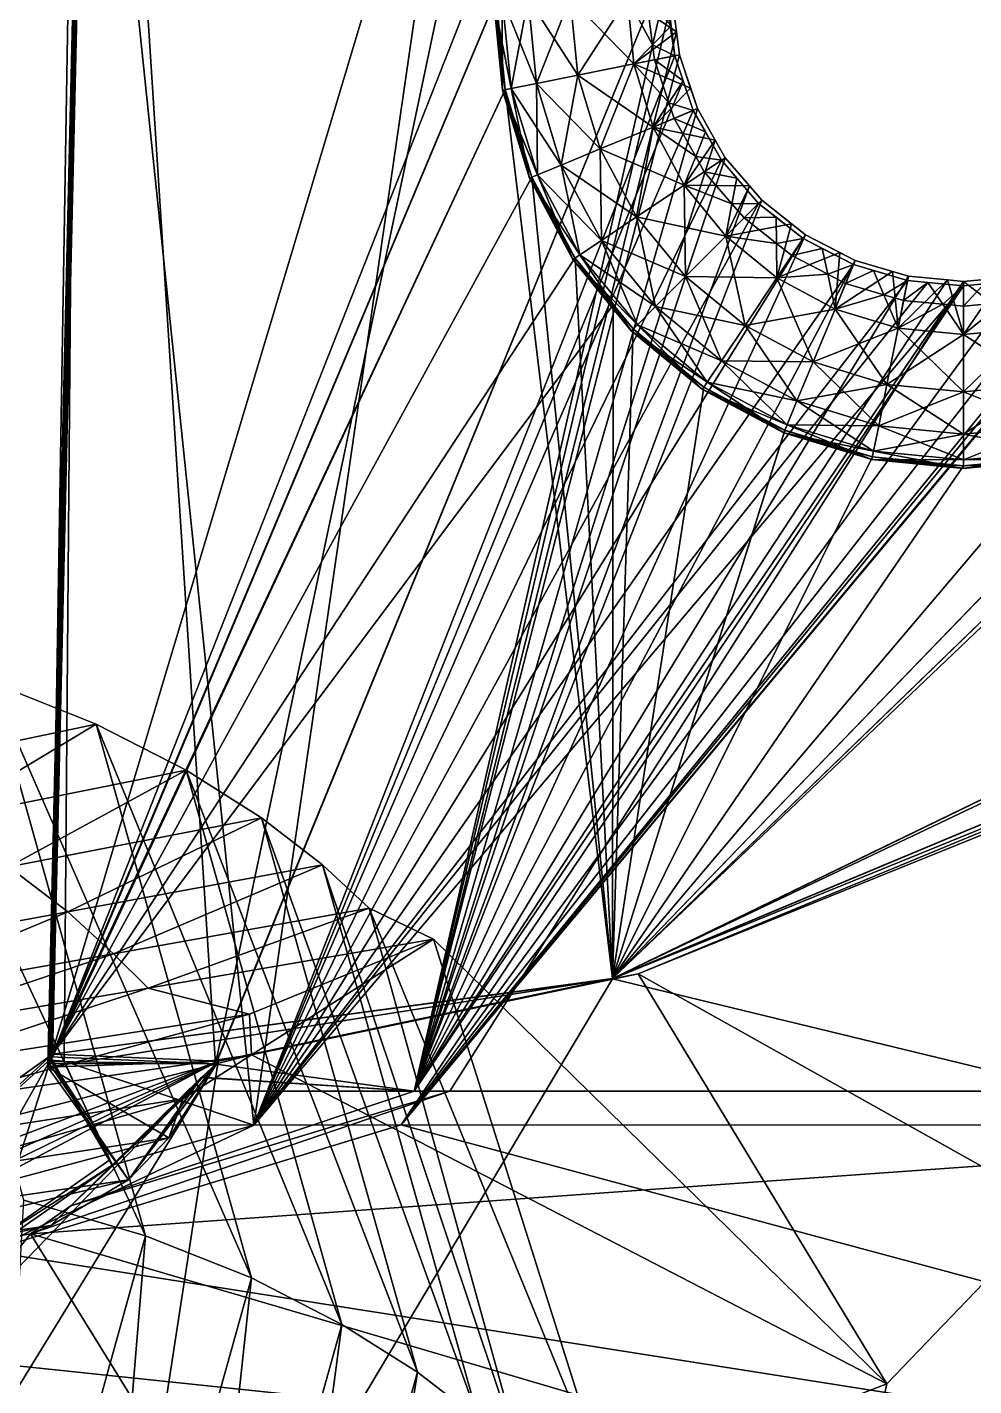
# Model space of a CAD drawing. Extents: x -4 to 137, y -13 to 10.
# Drawn here: x 128.97 to 132.091, y -3.524 to 0.952 of the extents above; entities that cross this region are included whole.
import ezdxf

# ---------------------------------------------------------------- set-up
doc = ezdxf.new("R2010")
doc.units = 0
doc.header["$MEASUREMENT"] = 0

msp = doc.modelspace()

# ---------------------------------------------------------------- linework, layer by layer
for points in [[(129.049133, -2.445647, -16.908186), (129.05394, -2.432048, -15.290351), (129.194885, 3.761699, -16.906315)], [(129.194885, 3.761699, -16.906315), (129.193054, 3.756686, -17.527205), (129.049133, -2.445647, -16.908186)], [(129.199203, 3.773057, -15.449228), (129.194885, 3.761699, -16.906315), (129.05394, -2.432048, -15.290351)], [(129.199203, 3.773057, -15.449228), (129.05394, -2.432048, -15.290351), (130.516266, 1.04693, -15.375971)], [(130.546127, 1.347416, -20.458923), (129.038467, -2.474059, -20.508068), (130.90448, 3.753922, -20.424419)], [(130.90448, 3.753922, -20.424419), (129.038467, -2.474059, -20.508068), (129.184372, 3.732794, -20.450243)], [(129.038467, -2.474059, -20.508068), (129.042877, -2.462694, -19.020126), (129.184372, 3.732794, -20.450243)], [(129.188675, 3.744788, -19.001154), (129.184372, 3.732794, -20.450243), (129.042877, -2.462694, -19.020126)], [(129.188675, 3.744788, -19.001154), (129.042877, -2.462694, -19.020126), (129.045807, -2.440143, -18.155001)], [(129.188675, 3.744788, -19.001154), (129.045807, -2.440143, -18.155001), (129.19072, 3.750339, -18.313505)], [(129.045807, -2.440143, -18.155001), (129.591476, -2.463961, -18.17906), (129.19072, 3.750339, -18.313505)], [(129.16629, 2.617997, -17.537811), (129.049133, -2.445647, -16.908186), (129.193054, 3.756686, -17.527205)], [(129.136551, 2.914978, -17.555918), (130.6492, 3.754221, -17.541269), (129.717072, -2.665063, -17.653318)], [(129.19072, 3.750339, -18.313505), (129.591476, -2.463961, -18.17906), (130.90448, 3.754221, -18.2876)], [(130.90448, 3.754221, -18.2876), (129.591476, -2.463961, -18.17906), (131.109146, 1.235486, -18.243633)], [(130.6492, 3.754221, -17.541269), (131.10553, 0.857637, -17.591829), (129.717072, -2.665063, -17.653318)], [(131.081161, 1.046922, -17.588524), (131.10553, 0.857637, -17.591829), (130.6492, 3.754221, -17.541269)], [(129.16629, 2.617997, -17.537811), (129.136551, 2.914978, -17.555918), (129.047119, -2.451111, -17.585037)], [(129.092102, -2.454402, -17.649641), (129.047119, -2.451111, -17.585037), (129.136551, 2.914978, -17.555918)], [(129.092102, -2.454402, -17.649641), (129.136551, 2.914978, -17.555918), (129.717072, -2.665063, -17.653318)], [(129.049133, -2.445647, -16.908186), (129.16629, 2.617997, -17.537811), (129.047119, -2.451111, -17.585037)], [(130.516525, 1.046906, -20.464169), (129.038467, -2.474059, -20.508068), (130.546127, 1.347416, -20.458923)], [(129.591476, -2.463961, -18.17906), (129.591995, -2.46449, -18.17905), (131.109146, 1.235486, -18.243633)], [(129.591995, -2.46449, -18.17905), (130.24646, -2.553458, -18.177498), (131.109146, 1.235486, -18.243633)], [(131.109146, 1.235486, -18.243633), (130.24646, -2.553458, -18.177498), (131.096283, 1.046922, -18.240343)], [(130.546127, 0.746396, -20.469414), (129.038467, -2.474059, -20.508068), (130.516525, 1.046906, -20.464169)], [(130.516266, 1.04693, -15.375971), (129.05394, -2.432048, -15.290351), (130.545868, 0.746367, -15.370725)], [(131.096283, 1.046922, -18.240343), (130.24646, -2.553458, -18.177498), (131.110489, 0.936551, -18.238417)], [(130.516266, 1.04693, -15.375971), (130.545868, 0.746367, -15.370725), (130.507767, 1.046922, -16.208389)], [(130.507767, 1.046923, -19.629213), (130.537537, 0.744659, -19.629213), (130.516525, 1.046906, -20.464169)], [(130.537537, 0.744659, -19.629213), (130.507767, 1.046923, -19.629213), (130.565506, 0.750221, -19.276932)], [(130.536285, 1.046923, -19.276932), (130.565506, 0.750221, -19.276932), (130.507767, 1.046923, -19.629213)], [(130.537537, 0.744658, -16.208389), (130.507767, 1.046922, -16.208389), (130.545868, 0.746367, -15.370725)], [(130.507767, 1.046922, -16.208389), (130.537537, 0.744658, -16.208389), (130.536285, 1.046922, -16.560669)], [(130.546127, 0.746396, -20.469414), (130.516525, 1.046906, -20.464169), (130.537537, 0.744659, -19.629213)], [(130.565506, 0.750221, -19.276932), (130.536285, 1.046923, -19.276932), (130.648956, 0.766821, -18.930557)], [(130.621368, 1.046923, -18.930555), (130.648956, 0.766821, -18.930557), (130.536285, 1.046923, -19.276932)], [(130.536285, 1.046922, -16.560669), (130.565506, 0.75022, -16.560669), (130.621368, 1.046923, -16.907042)], [(130.565506, 0.75022, -16.560669), (130.536285, 1.046922, -16.560669), (130.537537, 0.744658, -16.208389)], [(130.648956, 0.76682, -16.907042), (130.621368, 1.046923, -16.907042), (130.565506, 0.75022, -16.560669)], [(130.648956, 0.766821, -18.930557), (130.621368, 1.046923, -18.930555), (130.785294, 0.79394, -18.609388)], [(130.760376, 1.046923, -18.609388), (130.785294, 0.79394, -18.609388), (130.621368, 1.046923, -18.930555)], [(130.621368, 1.046923, -16.907042), (130.648956, 0.76682, -16.907042), (130.760376, 1.046922, -17.22821)], [(130.785294, 0.79394, -17.22821), (130.760376, 1.046922, -17.22821), (130.648956, 0.76682, -16.907042)], [(130.785294, 0.79394, -18.609388), (130.760376, 1.046923, -18.609388), (130.970459, 0.830772, -18.3253)], [(130.949173, 1.046923, -18.325302), (130.970459, 0.830772, -18.3253), (130.760376, 1.046923, -18.609388)], [(130.760376, 1.046922, -17.22821), (130.785294, 0.79394, -17.22821), (130.949173, 1.046922, -17.512299)], [(130.970459, 0.830771, -17.512297), (130.949173, 1.046922, -17.512299), (130.785294, 0.79394, -17.22821)], [(130.949173, 1.046923, -18.325302), (131.096283, 1.046922, -18.240343), (131.110489, 0.936551, -18.238417)], [(130.949173, 1.046923, -18.325302), (131.110489, 0.936551, -18.238417), (130.970459, 0.830772, -18.3253)], [(130.970459, 0.830771, -17.512297), (131.031662, 0.89334, -17.551205), (130.949173, 1.046922, -17.512299)], [(131.011902, 1.046922, -17.548525), (130.949173, 1.046922, -17.512299), (131.031662, 0.89334, -17.551205)], [(131.031662, 0.89334, -17.551205), (131.09288, 0.955906, -17.590113), (131.011902, 1.046922, -17.548525)], [(131.09288, 0.955906, -17.590113), (131.10553, 0.857637, -17.591829), (131.081161, 1.046922, -17.588524)], [(131.09288, 0.955906, -17.590113), (131.031662, 0.89334, -17.551205), (131.10553, 0.857637, -17.591829)], [(131.110489, 0.936551, -18.238417), (130.24646, -2.553458, -18.177498), (131.12027, 0.86057, -18.237089)], [(131.12027, 0.86057, -18.237089), (130.970459, 0.830772, -18.3253), (131.110489, 0.936551, -18.238417)], [(131.10553, 0.857637, -17.591829), (131.133026, 0.775472, -17.593264), (129.717072, -2.665063, -17.653318)], [(131.12027, 0.86057, -18.237089), (130.24646, -2.553458, -18.177498), (131.179565, 0.683428, -18.233997)], [(130.970459, 0.830771, -17.512297), (131.037994, 0.844204, -17.552063), (131.031662, 0.89334, -17.551205)], [(130.970459, 0.830772, -18.3253), (131.12027, 0.86057, -18.237089), (131.156906, 0.751134, -18.23518)], [(131.037994, 0.844204, -17.552063), (131.10553, 0.857637, -17.591829), (131.031662, 0.89334, -17.551205)], [(131.10553, 0.857637, -17.591829), (131.037994, 0.844204, -17.552063), (131.133026, 0.775472, -17.593264)], [(131.156906, 0.751134, -18.23518), (131.12027, 0.86057, -18.237089), (131.179565, 0.683428, -18.233997)], [(130.970459, 0.830772, -18.3253), (131.033508, 0.622927, -18.325302), (130.785294, 0.79394, -18.609388)], [(130.785294, 0.79394, -17.22821), (130.859085, 0.55068, -17.22821), (130.970459, 0.830771, -17.512297)], [(131.033508, 0.622926, -17.512299), (130.970459, 0.830771, -17.512297), (130.859085, 0.55068, -17.22821)], [(131.037994, 0.844204, -17.552063), (130.970459, 0.830771, -17.512297), (131.085434, 0.702507, -17.554537)], [(130.970459, 0.830772, -18.3253), (131.156906, 0.751134, -18.23518), (131.033508, 0.622927, -18.325302)], [(131.033508, 0.622926, -17.512299), (131.085434, 0.702507, -17.554537), (130.970459, 0.830771, -17.512297)], [(131.085434, 0.702507, -17.554537), (131.133026, 0.775472, -17.593264), (131.037994, 0.844204, -17.552063)], [(131.133026, 0.775472, -17.593264), (131.165756, 0.677707, -17.594969), (129.717072, -2.665063, -17.653318)], [(130.648956, 0.766821, -18.930557), (130.730667, 0.497482, -18.930557), (130.565506, 0.750221, -19.276932)], [(130.565506, 0.75022, -16.560669), (130.652054, 0.464921, -16.560669), (130.648956, 0.76682, -16.907042)], [(130.785294, 0.79394, -18.609388), (130.859085, 0.550681, -18.609388), (130.648956, 0.766821, -18.930557)], [(130.648956, 0.76682, -16.907042), (130.730667, 0.497481, -16.907042), (130.785294, 0.79394, -17.22821)], [(130.730667, 0.497482, -18.930557), (130.648956, 0.766821, -18.930557), (130.859085, 0.550681, -18.609388)], [(130.730667, 0.497481, -16.907042), (130.648956, 0.76682, -16.907042), (130.652054, 0.464921, -16.560669)], [(130.859085, 0.55068, -17.22821), (130.785294, 0.79394, -17.22821), (130.730667, 0.497481, -16.907042)], [(130.859085, 0.550681, -18.609388), (130.785294, 0.79394, -18.609388), (131.033508, 0.622927, -18.325302)], [(131.133026, 0.775472, -17.593264), (131.085434, 0.702507, -17.554537), (131.165756, 0.677707, -17.594969)], [(130.900253, -2.182572, -20.52804), (129.038467, -2.474059, -20.508068), (130.546127, 0.746396, -20.469414)], [(130.545868, 0.746367, -15.370725), (129.05394, -2.432048, -15.290351), (130.633545, 0.457357, -15.365681)], [(130.565506, 0.750221, -19.276932), (130.652054, 0.464922, -19.276932), (130.537537, 0.744659, -19.629213)], [(130.537537, 0.744658, -16.208389), (130.625702, 0.454012, -16.208389), (130.565506, 0.75022, -16.560669)], [(130.537537, 0.744659, -19.629213), (130.625702, 0.454013, -19.629213), (130.546127, 0.746396, -20.469414)], [(130.545868, 0.746367, -15.370725), (130.633545, 0.457357, -15.365681), (130.537537, 0.744658, -16.208389)], [(130.625702, 0.454013, -19.629213), (130.537537, 0.744659, -19.629213), (130.652054, 0.464922, -19.276932)], [(130.625702, 0.454012, -16.208389), (130.537537, 0.744658, -16.208389), (130.633545, 0.457357, -15.365681)], [(130.633789, 0.457432, -20.474457), (130.900253, -2.182572, -20.52804), (130.546127, 0.746396, -20.469414)], [(130.633789, 0.457432, -20.474457), (130.546127, 0.746396, -20.469414), (130.625702, 0.454013, -19.629213)], [(130.652054, 0.464922, -19.276932), (130.565506, 0.750221, -19.276932), (130.730667, 0.497482, -18.930557)], [(130.652054, 0.464921, -16.560669), (130.565506, 0.75022, -16.560669), (130.625702, 0.454012, -16.208389)], [(131.179565, 0.683428, -18.233997), (131.033508, 0.622927, -18.325302), (131.156906, 0.751134, -18.23518)], [(131.165756, 0.677707, -17.594969), (131.259033, 0.51366, -17.597834), (129.717072, -2.665063, -17.653318)], [(131.179565, 0.683428, -18.233997), (130.24646, -2.553458, -18.177498), (131.238495, 0.579807, -18.232189)], [(131.033508, 0.622926, -17.512299), (131.102509, 0.651505, -17.555428), (131.085434, 0.702507, -17.554537)], [(131.033508, 0.622927, -18.325302), (131.179565, 0.683428, -18.233997), (131.238495, 0.579807, -18.232189)], [(131.102509, 0.651505, -17.555428), (131.165756, 0.677707, -17.594969), (131.085434, 0.702507, -17.554537)], [(131.165756, 0.677707, -17.594969), (131.102509, 0.651505, -17.555428), (131.206223, 0.606563, -17.59621)], [(131.206223, 0.606563, -17.59621), (131.259033, 0.51366, -17.597834), (131.165756, 0.677707, -17.594969)], [(131.102509, 0.651505, -17.555428), (131.033508, 0.622926, -17.512299), (131.173874, 0.525992, -17.557617)], [(131.173874, 0.525992, -17.557617), (131.206223, 0.606563, -17.59621), (131.102509, 0.651505, -17.555428)], [(131.033508, 0.622927, -18.325302), (131.135895, 0.431376, -18.325302), (130.859085, 0.550681, -18.609388)], [(130.859085, 0.55068, -17.22821), (130.978912, 0.32649, -17.228212), (131.033508, 0.622926, -17.512299)], [(131.135895, 0.431375, -17.512297), (131.033508, 0.622926, -17.512299), (130.978912, 0.32649, -17.228212)], [(131.033508, 0.622927, -18.325302), (131.238495, 0.579807, -18.232189), (131.135895, 0.431376, -18.325302)], [(131.135895, 0.431375, -17.512297), (131.173874, 0.525992, -17.557617), (131.033508, 0.622926, -17.512299)], [(131.206223, 0.606563, -17.59621), (131.173874, 0.525992, -17.557617), (131.259033, 0.51366, -17.597834)], [(131.238495, 0.579807, -18.232189), (130.24646, -2.553458, -18.177498), (131.271408, 0.521922, -18.231178)], [(130.859085, 0.550681, -18.609388), (130.978912, 0.32649, -18.609388), (130.730667, 0.497482, -18.930557)], [(130.730667, 0.497481, -16.907042), (130.863342, 0.249258, -16.907042), (130.859085, 0.55068, -17.22821)], [(130.978912, 0.32649, -18.609388), (130.859085, 0.550681, -18.609388), (131.135895, 0.431376, -18.325302)], [(130.978912, 0.32649, -17.228212), (130.859085, 0.55068, -17.22821), (130.863342, 0.249258, -16.907042)], [(131.271408, 0.521922, -18.231178), (131.135895, 0.431376, -18.325302), (131.238495, 0.579807, -18.232189)], [(131.259033, 0.51366, -17.597834), (131.381439, 0.37125, -17.600319), (129.717072, -2.665063, -17.653318)], [(136.188614, -2.665063, -17.653318), (130.202881, -2.664972, -17.653316), (132.855209, 0.513659, -17.597834)], [(132.855209, 0.513659, -17.597834), (130.202881, -2.664972, -17.653316), (132.732803, 0.37125, -17.600319)], [(131.271408, 0.521922, -18.231178), (130.24646, -2.553458, -18.177498), (131.351273, 0.429009, -18.229557)], [(130.730667, 0.497482, -18.930557), (130.863342, 0.249258, -18.930557), (130.652054, 0.464922, -19.276932)], [(130.652054, 0.464921, -16.560669), (130.792587, 0.201987, -16.560669), (130.730667, 0.497481, -16.907042)], [(130.863342, 0.249258, -18.930557), (130.730667, 0.497482, -18.930557), (130.978912, 0.32649, -18.609388)], [(130.863342, 0.249258, -16.907042), (130.730667, 0.497481, -16.907042), (130.792587, 0.201987, -16.560669)], [(131.135895, 0.431375, -17.512297), (131.202408, 0.475816, -17.558493), (131.173874, 0.525992, -17.557617)], [(131.135895, 0.431376, -18.325302), (131.271408, 0.521922, -18.231178), (131.351273, 0.429009, -18.229557)], [(131.202408, 0.475816, -17.558493), (131.259033, 0.51366, -17.597834), (131.173874, 0.525992, -17.557617)], [(131.259033, 0.51366, -17.597834), (131.202408, 0.475816, -17.558493), (131.30957, 0.454873, -17.59886)], [(131.30957, 0.454873, -17.59886), (131.381439, 0.37125, -17.600319), (131.259033, 0.51366, -17.597834)], [(130.633545, 0.457357, -15.365681), (129.05394, -2.432048, -15.290351), (130.77594, 0.191002, -15.361031)], [(130.652054, 0.464922, -19.276932), (130.792587, 0.201987, -19.276932), (130.625702, 0.454013, -19.629213)], [(130.625702, 0.454012, -16.208389), (130.76889, 0.186149, -16.208389), (130.652054, 0.464921, -16.560669)], [(130.625702, 0.454013, -19.629213), (130.76889, 0.186149, -19.629211), (130.633789, 0.457432, -20.474457)], [(130.633545, 0.457357, -15.365681), (130.77594, 0.191002, -15.361031), (130.625702, 0.454012, -16.208389)], [(130.76889, 0.186149, -19.629211), (130.625702, 0.454013, -19.629213), (130.792587, 0.201987, -19.276932)], [(130.76889, 0.186149, -16.208389), (130.625702, 0.454012, -16.208389), (130.77594, 0.191002, -15.361031)], [(130.776154, 0.191123, -20.479105), (130.900253, -2.182572, -20.52804), (130.633789, 0.457432, -20.474457)], [(130.776154, 0.191123, -20.479105), (130.633789, 0.457432, -20.474457), (130.76889, 0.186149, -19.629211)], [(130.792587, 0.201987, -19.276932), (130.652054, 0.464922, -19.276932), (130.863342, 0.249258, -18.930557)], [(130.792587, 0.201987, -16.560669), (130.652054, 0.464921, -16.560669), (130.76889, 0.186149, -16.208389)], [(131.202408, 0.475816, -17.558493), (131.135895, 0.431375, -17.512297), (131.293594, 0.369716, -17.560345)], [(131.293594, 0.369716, -17.560345), (131.30957, 0.454873, -17.59886), (131.202408, 0.475816, -17.558493)], [(131.30957, 0.454873, -17.59886), (131.293594, 0.369716, -17.560345), (131.381439, 0.37125, -17.600319)], [(131.351273, 0.429009, -18.229557), (130.24646, -2.553458, -18.177498), (131.391922, 0.381722, -18.228731)], [(131.135895, 0.431376, -18.325302), (131.273682, 0.263481, -18.325302), (130.978912, 0.32649, -18.609388)], [(130.978912, 0.32649, -17.228212), (131.140182, 0.129986, -17.22821), (131.135895, 0.431375, -17.512297)], [(131.135895, 0.431376, -18.325302), (131.351273, 0.429009, -18.229557), (131.273682, 0.263481, -18.325302)], [(131.273682, 0.263479, -17.512299), (131.135895, 0.431375, -17.512297), (131.140182, 0.129986, -17.22821)], [(131.273682, 0.263479, -17.512299), (131.293594, 0.369716, -17.560345), (131.135895, 0.431375, -17.512297)], [(131.391922, 0.381722, -18.228731), (131.273682, 0.263481, -18.325302), (131.351273, 0.429009, -18.229557)], [(131.381439, 0.37125, -17.600319), (131.528198, 0.255329, -17.602343), (129.717072, -2.665063, -17.653318)], [(132.732803, 0.37125, -17.600319), (130.202881, -2.664972, -17.653316), (132.643219, 0.300487, -17.601553)], [(131.391922, 0.381722, -18.228731), (130.24646, -2.553458, -18.177498), (131.536392, 0.267595, -18.22674)], [(131.273682, 0.263481, -18.325302), (131.391922, 0.381722, -18.228731), (131.490204, 0.304082, -18.227377)], [(131.273682, 0.263479, -17.512299), (131.333496, 0.323299, -17.561155), (131.293594, 0.369716, -17.560345)], [(131.333496, 0.323299, -17.561155), (131.381439, 0.37125, -17.600319), (131.293594, 0.369716, -17.560345)], [(131.381439, 0.37125, -17.600319), (131.333496, 0.323299, -17.561155), (131.439377, 0.325488, -17.601118)], [(131.439377, 0.325488, -17.601118), (131.528198, 0.255329, -17.602343), (131.381439, 0.37125, -17.600319)], [(131.490204, 0.304082, -18.227377), (131.391922, 0.381722, -18.228731), (131.536392, 0.267595, -18.22674)], [(130.978912, 0.32649, -18.609388), (131.140182, 0.129986, -18.609388), (130.863342, 0.249258, -18.930557)], [(130.863342, 0.249258, -16.907042), (131.041885, 0.031688, -16.907042), (130.978912, 0.32649, -17.228212)], [(131.140182, 0.129986, -18.609388), (130.978912, 0.32649, -18.609388), (131.273682, 0.263481, -18.325302)], [(131.140182, 0.129986, -17.22821), (130.978912, 0.32649, -17.228212), (131.041885, 0.031688, -16.907042)], [(131.333496, 0.323299, -17.561155), (131.273682, 0.263479, -17.512299), (131.440323, 0.238908, -17.562628)], [(131.440323, 0.238908, -17.562628), (131.439377, 0.325488, -17.601118), (131.333496, 0.323299, -17.561155)], [(131.439377, 0.325488, -17.601118), (131.440323, 0.238908, -17.562628), (131.528198, 0.255329, -17.602343)], [(132.643219, 0.300487, -17.601553), (130.202881, -2.664972, -17.653316), (132.586044, 0.255329, -17.602343)], [(131.273682, 0.263481, -18.325302), (131.490204, 0.304082, -18.227377), (131.441574, 0.125691, -18.325302)], [(131.536392, 0.267595, -18.22674), (131.441574, 0.125691, -18.325302), (131.490204, 0.304082, -18.227377)], [(131.528198, 0.255329, -17.602343), (131.693787, 0.169742, -17.603836), (129.717072, -2.665063, -17.653318)], [(132.586044, 0.255329, -17.602343), (130.202881, -2.664972, -17.653316), (132.420471, 0.169742, -17.603836)], [(131.536392, 0.267595, -18.22674), (130.24646, -2.553458, -18.177498), (131.699417, 0.183336, -18.225269)], [(130.863342, 0.249258, -18.930557), (131.041885, 0.031688, -18.930557), (130.792587, 0.201987, -19.276932)], [(130.792587, 0.201987, -16.560669), (130.98172, -0.028476, -16.560669), (130.863342, 0.249258, -16.907042)], [(131.041885, 0.031688, -18.930557), (130.863342, 0.249258, -18.930557), (131.140182, 0.129986, -18.609388)], [(131.041885, 0.031688, -16.907042), (130.863342, 0.249258, -16.907042), (130.98172, -0.028476, -16.560669)], [(131.273682, 0.263481, -18.325302), (131.441574, 0.125691, -18.325302), (131.140182, 0.129986, -18.609388)], [(131.140182, 0.129986, -17.22821), (131.336685, -0.03128, -17.22821), (131.273682, 0.263479, -17.512299)], [(131.441574, 0.125691, -17.512299), (131.273682, 0.263479, -17.512299), (131.336685, -0.03128, -17.22821)], [(131.441574, 0.125691, -17.512299), (131.440323, 0.238908, -17.562628), (131.273682, 0.263479, -17.512299)], [(131.490662, 0.199152, -17.563322), (131.528198, 0.255329, -17.602343), (131.440323, 0.238908, -17.562628)], [(131.441574, 0.125691, -17.512299), (131.490662, 0.199152, -17.563322), (131.440323, 0.238908, -17.562628)], [(131.441574, 0.125691, -18.325302), (131.536392, 0.267595, -18.22674), (131.64949, 0.209145, -18.225719)], [(131.528198, 0.255329, -17.602343), (131.490662, 0.199152, -17.563322), (131.591171, 0.222782, -17.602911)], [(131.591171, 0.222782, -17.602911), (131.693787, 0.169742, -17.603836), (131.528198, 0.255329, -17.602343)], [(131.64949, 0.209145, -18.225719), (131.536392, 0.267595, -18.22674), (131.699417, 0.183336, -18.225269)], [(130.77594, 0.191002, -15.361031), (129.05394, -2.432048, -15.290351), (130.901978, 0.037449, -15.358351)], [(131.699417, 0.183336, -18.225269), (130.24646, -2.553458, -18.177498), (131.875061, 0.131672, -18.224367)], [(130.792587, 0.201987, -19.276932), (130.98172, -0.028476, -19.276932), (130.76889, 0.186149, -19.629211)], [(130.76889, 0.186149, -16.208389), (130.961563, -0.048634, -16.208389), (130.792587, 0.201987, -16.560669)], [(130.961563, -0.048634, -19.629213), (130.776154, 0.191123, -20.479105), (130.76889, 0.186149, -19.629211)], [(130.76889, 0.186149, -16.208389), (130.77594, 0.191002, -15.361031), (130.96756, -0.042459, -15.356956)], [(130.961563, -0.048634, -19.629213), (130.76889, 0.186149, -19.629211), (130.98172, -0.028476, -19.276932)], [(130.961563, -0.048634, -16.208389), (130.76889, 0.186149, -16.208389), (130.96756, -0.042459, -15.356956)], [(130.96756, -0.042459, -15.356956), (130.77594, 0.191002, -15.361031), (130.901978, 0.037449, -15.358351)], [(130.901978, 0.037832, -20.481781), (130.900253, -2.182572, -20.52804), (130.776154, 0.191123, -20.479105)], [(130.901978, 0.037832, -20.481781), (130.776154, 0.191123, -20.479105), (130.961563, -0.048634, -19.629213)], [(130.98172, -0.028476, -19.276932), (130.792587, 0.201987, -19.276932), (131.041885, 0.031688, -18.930557)], [(130.98172, -0.028476, -16.560669), (130.792587, 0.201987, -16.560669), (130.961563, -0.048634, -16.208389)], [(131.441574, 0.125691, -18.325302), (131.64949, 0.209145, -18.225719), (131.633133, 0.023305, -18.325302)], [(131.490662, 0.199152, -17.563322), (131.441574, 0.125691, -17.512299), (131.609009, 0.137983, -17.56439)], [(131.609009, 0.137983, -17.56439), (131.591171, 0.222782, -17.602911), (131.490662, 0.199152, -17.563322)], [(131.591171, 0.222782, -17.602911), (131.609009, 0.137983, -17.56439), (131.693787, 0.169742, -17.603836)], [(131.699417, 0.183336, -18.225269), (131.633133, 0.023305, -18.325302), (131.64949, 0.209145, -18.225719)], [(131.633133, 0.023305, -18.325302), (131.699417, 0.183336, -18.225269), (131.822784, 0.147046, -18.224636)], [(131.822784, 0.147046, -18.224636), (131.699417, 0.183336, -18.225269), (131.875061, 0.131672, -18.224367)], [(131.693787, 0.169742, -17.603836), (131.872192, 0.117269, -17.604752), (129.717072, -2.665063, -17.653318)], [(132.420471, 0.169742, -17.603836), (130.202881, -2.664972, -17.653316), (132.24205, 0.117269, -17.604752)], [(131.633133, 0.023305, -17.512299), (131.609009, 0.137983, -17.56439), (131.441574, 0.125691, -17.512299)], [(131.667999, 0.10749, -17.564922), (131.693787, 0.169742, -17.603836), (131.609009, 0.137983, -17.56439)], [(131.633133, 0.023305, -17.512299), (131.667999, 0.10749, -17.564922), (131.609009, 0.137983, -17.56439)], [(131.633133, 0.023305, -18.325302), (131.822784, 0.147046, -18.224636), (131.840973, -0.039745, -18.325302)], [(131.693787, 0.169742, -17.603836), (131.667999, 0.10749, -17.564922), (131.759781, 0.150332, -17.604176)], [(131.7939, 0.070465, -17.565569), (131.759781, 0.150332, -17.604176), (131.667999, 0.10749, -17.564922)], [(131.759781, 0.150332, -17.604176), (131.872192, 0.117269, -17.604752), (131.693787, 0.169742, -17.603836)], [(131.759781, 0.150332, -17.604176), (131.7939, 0.070465, -17.565569), (131.872192, 0.117269, -17.604752)], [(131.875061, 0.131672, -18.224367), (131.840973, -0.039745, -18.325302), (131.822784, 0.147046, -18.224636)], [(131.872192, 0.117269, -17.604752), (131.939529, 0.11083, -17.604864), (129.717072, -2.665063, -17.653318)], [(131.939529, 0.11083, -17.604864), (132.057129, 0.099589, -17.605061), (129.717072, -2.665063, -17.653318)], [(129.717072, -2.665063, -17.653318), (132.057129, 0.099589, -17.605061), (130.202881, -2.664972, -17.653316)], [(130.202881, -2.664972, -17.653316), (132.057129, 0.099589, -17.605061), (132.24205, 0.117269, -17.604752)], [(131.875061, 0.131672, -18.224367), (130.24646, -2.553458, -18.177498), (132.003632, 0.119383, -18.224152)], [(132.003632, 0.119383, -18.224152), (130.24646, -2.553458, -18.177498), (132.057129, 0.11427, -18.224064)], [(132.057129, 0.11427, -18.224064), (130.24646, -2.553458, -18.177498), (130.363129, -2.553458, -18.177498)], [(130.363129, -2.553458, -18.177498), (135.559021, -2.553458, -18.177498), (132.057129, 0.11427, -18.224064)], [(131.140182, 0.129986, -18.609388), (131.336685, -0.031282, -18.609388), (131.041885, 0.031688, -18.930557)], [(131.041885, 0.031688, -16.907042), (131.25946, -0.146866, -16.907042), (131.140182, 0.129986, -17.22821)], [(131.336685, -0.031282, -18.609388), (131.140182, 0.129986, -18.609388), (131.441574, 0.125691, -18.325302)], [(131.336685, -0.03128, -17.22821), (131.140182, 0.129986, -17.22821), (131.25946, -0.146866, -16.907042)], [(131.441574, 0.125691, -18.325302), (131.633133, 0.023305, -18.325302), (131.336685, -0.031282, -18.609388)], [(131.336685, -0.03128, -17.22821), (131.560883, -0.151113, -17.22821), (131.441574, 0.125691, -17.512299)], [(131.633133, 0.023305, -17.512299), (131.441574, 0.125691, -17.512299), (131.560883, -0.151113, -17.22821)], [(131.667999, 0.10749, -17.564922), (131.633133, 0.023305, -17.512299), (131.7939, 0.070465, -17.565569)], [(131.85907, 0.051295, -17.565903), (131.872192, 0.117269, -17.604752), (131.7939, 0.070465, -17.565569)], [(131.840973, -0.039745, -18.325302), (131.875061, 0.131672, -18.224367), (132.003632, 0.119383, -18.224152)], [(131.840973, -0.039745, -18.325302), (132.003632, 0.119383, -18.224152), (132.057129, -0.061033, -18.325302)], [(131.872192, 0.117269, -17.604752), (131.85907, 0.051295, -17.565903), (131.939529, 0.11083, -17.604864)], [(131.988754, 0.038895, -17.56612), (131.939529, 0.11083, -17.604864), (131.85907, 0.051295, -17.565903)], [(131.939529, 0.11083, -17.604864), (131.988754, 0.038895, -17.56612), (132.057129, 0.099589, -17.605061)], [(132.057129, 0.032359, -17.566235), (132.057129, 0.099589, -17.605061), (131.988754, 0.038895, -17.56612)], [(132.057129, 0.11427, -18.224064), (132.057129, -0.061033, -18.325302), (132.003632, 0.119383, -18.224152)], [(132.057129, 0.11427, -18.224064), (135.559021, -2.553458, -18.177498), (132.239182, 0.131672, -18.224367)], [(132.185455, 0.126536, -18.224277), (132.057129, 0.11427, -18.224064), (132.239182, 0.131672, -18.224367)], [(132.057129, -0.061033, -18.325302), (132.057129, 0.11427, -18.224064), (132.185455, 0.126536, -18.224277)], [(132.057129, -0.061033, -18.325302), (132.185455, 0.126536, -18.224277), (132.27327, -0.039745, -18.325302)], [(132.24205, 0.117269, -17.604752), (132.057129, 0.099589, -17.605061), (132.124283, 0.106011, -17.604948)], [(132.057129, 0.099589, -17.605061), (132.057129, 0.032359, -17.566235), (132.124283, 0.106011, -17.604948)], [(132.18689, 0.044767, -17.566017), (132.124283, 0.106011, -17.604948), (132.057129, 0.032359, -17.566235)], [(131.840973, -0.039743, -17.512297), (131.7939, 0.070465, -17.565569), (131.633133, 0.023305, -17.512299)], [(131.840973, -0.039743, -17.512297), (131.85907, 0.051295, -17.565903), (131.7939, 0.070465, -17.565569)], [(131.85907, 0.051295, -17.565903), (131.840973, -0.039743, -17.512297), (131.988754, 0.038895, -17.56612)], [(132.057129, 0.032359, -17.566235), (132.057129, -0.061033, -17.512299), (132.18689, 0.044767, -17.566017)], [(132.27327, -0.039743, -17.512297), (132.18689, 0.044767, -17.566017), (132.057129, -0.061033, -17.512299)], [(130.901978, 0.037449, -15.358351), (129.05394, -2.432048, -15.290351), (130.900253, -2.18268, -15.319598)], [(130.967743, -0.042299, -20.483181), (130.900253, -2.182572, -20.52804), (130.901978, 0.037832, -20.481781)], [(130.901978, 0.037449, -15.358351), (130.900253, -2.18268, -15.319598), (130.96756, -0.042459, -15.356956)], [(130.967743, -0.042299, -20.483181), (130.901978, 0.037832, -20.481781), (130.961563, -0.048634, -19.629213)], [(131.041885, 0.031688, -18.930557), (131.25946, -0.146866, -18.930557), (130.98172, -0.028476, -19.276932)], [(130.98172, -0.028476, -16.560669), (131.212189, -0.217612, -16.560669), (131.041885, 0.031688, -16.907042)], [(131.25946, -0.146866, -18.930557), (131.041885, 0.031688, -18.930557), (131.336685, -0.031282, -18.609388)], [(131.25946, -0.146866, -16.907042), (131.041885, 0.031688, -16.907042), (131.212189, -0.217612, -16.560669)], [(131.560883, -0.151114, -18.609388), (131.336685, -0.031282, -18.609388), (131.633133, 0.023305, -18.325302)], [(131.633133, 0.023305, -18.325302), (131.840973, -0.039745, -18.325302), (131.560883, -0.151114, -18.609388)], [(131.560883, -0.151113, -17.22821), (131.804138, -0.224904, -17.22821), (131.633133, 0.023305, -17.512299)], [(131.840973, -0.039743, -17.512297), (131.633133, 0.023305, -17.512299), (131.804138, -0.224904, -17.22821)], [(132.057129, -0.061033, -17.512299), (131.988754, 0.038895, -17.56612), (131.840973, -0.039743, -17.512297)], [(132.057129, -0.061033, -17.512299), (132.057129, 0.032359, -17.566235), (131.988754, 0.038895, -17.56612)], [(131.201202, -0.233864, -20.486525), (130.900253, -2.182572, -20.52804), (130.967743, -0.042299, -20.483181)], [(133.644272, -0.850899, -20.504795), (130.900253, -2.182572, -20.52804), (133.1465, -0.0423, -20.483181)], [(133.1465, -0.0423, -20.483181), (130.900253, -2.182572, -20.52804), (132.91304, -0.233864, -20.486525)], [(133.338196, -1.02499, -15.339806), (133.146667, -0.042457, -15.356956), (130.900253, -2.18268, -15.319598)], [(133.146667, -0.042457, -15.356956), (132.913177, -0.234056, -15.353611), (130.900253, -2.18268, -15.319598)], [(130.96756, -0.042459, -15.356956), (130.900253, -2.18268, -15.319598), (131.201065, -0.234056, -15.353611)], [(130.98172, -0.028476, -19.276932), (131.212189, -0.217613, -19.276932), (130.961563, -0.048634, -19.629213)], [(130.961563, -0.048634, -16.208389), (131.19635, -0.241316, -16.208389), (130.98172, -0.028476, -16.560669)], [(130.961563, -0.048634, -19.629213), (131.19635, -0.241317, -19.629213), (130.967743, -0.042299, -20.483181)], [(130.96756, -0.042459, -15.356956), (131.201065, -0.234056, -15.353611), (130.961563, -0.048634, -16.208389)], [(131.201202, -0.233864, -20.486525), (130.967743, -0.042299, -20.483181), (131.19635, -0.241317, -19.629213)], [(131.212189, -0.217613, -19.276932), (130.98172, -0.028476, -19.276932), (131.25946, -0.146866, -18.930557)], [(131.212189, -0.217612, -16.560669), (130.98172, -0.028476, -16.560669), (131.19635, -0.241316, -16.208389)], [(131.25946, -0.146866, -16.907042), (131.50769, -0.279545, -16.907042), (131.336685, -0.03128, -17.22821)], [(131.336685, -0.031282, -18.609388), (131.560883, -0.151114, -18.609388), (131.25946, -0.146866, -18.930557)], [(131.560883, -0.151113, -17.22821), (131.336685, -0.03128, -17.22821), (131.50769, -0.279545, -16.907042)], [(131.804138, -0.224905, -18.609388), (131.560883, -0.151114, -18.609388), (131.840973, -0.039745, -18.325302)], [(131.804138, -0.224904, -17.22821), (132.057129, -0.249821, -17.22821), (131.840973, -0.039743, -17.512297)], [(131.840973, -0.039745, -18.325302), (132.057129, -0.061033, -18.325302), (131.804138, -0.224905, -18.609388)], [(132.057129, -0.061033, -17.512299), (131.840973, -0.039743, -17.512297), (132.057129, -0.249821, -17.22821)], [(132.27327, -0.039743, -17.512297), (132.057129, -0.061033, -17.512299), (132.310104, -0.224904, -17.22821)], [(132.310104, -0.224905, -18.609388), (132.057129, -0.249822, -18.609388), (132.27327, -0.039745, -18.325302)], [(132.057129, -0.061033, -18.325302), (132.27327, -0.039745, -18.325302), (132.057129, -0.249822, -18.609388)], [(131.19635, -0.241317, -19.629213), (130.961563, -0.048634, -19.629213), (131.212189, -0.217613, -19.276932)], [(131.19635, -0.241316, -16.208389), (130.961563, -0.048634, -16.208389), (131.201065, -0.234056, -15.353611)], [(132.057129, -0.249822, -18.609388), (131.804138, -0.224905, -18.609388), (132.057129, -0.061033, -18.325302)], [(132.057129, -0.249821, -17.22821), (132.310104, -0.224904, -17.22821), (132.057129, -0.061033, -17.512299)], [(131.25946, -0.146866, -18.930557), (131.50769, -0.279544, -18.930557), (131.212189, -0.217613, -19.276932)], [(131.212189, -0.217612, -16.560669), (131.475128, -0.358154, -16.560669), (131.25946, -0.146866, -16.907042)], [(131.50769, -0.279544, -18.930557), (131.25946, -0.146866, -18.930557), (131.560883, -0.151114, -18.609388)], [(131.50769, -0.279545, -16.907042), (131.25946, -0.146866, -16.907042), (131.475128, -0.358154, -16.560669)], [(131.50769, -0.279545, -16.907042), (131.777023, -0.361247, -16.907042), (131.560883, -0.151113, -17.22821)], [(131.560883, -0.151114, -18.609388), (131.804138, -0.224905, -18.609388), (131.50769, -0.279544, -18.930557)], [(131.804138, -0.224904, -17.22821), (131.560883, -0.151113, -17.22821), (131.777023, -0.361247, -16.907042)], [(131.19635, -0.241316, -16.208389), (131.464203, -0.384491, -16.208389), (131.212189, -0.217612, -16.560669)], [(131.212189, -0.217613, -19.276932), (131.475128, -0.358153, -19.276932), (131.19635, -0.241317, -19.629213)], [(131.475128, -0.358154, -16.560669), (131.212189, -0.217612, -16.560669), (131.464203, -0.384491, -16.208389)], [(131.475128, -0.358153, -19.276932), (131.212189, -0.217613, -19.276932), (131.50769, -0.279544, -18.930557)], [(132.91304, -0.233864, -20.486525), (130.900253, -2.182572, -20.52804), (132.646683, -0.37621, -20.489008)], [(131.46756, -0.376209, -20.489008), (130.900253, -2.182572, -20.52804), (131.201202, -0.233864, -20.486525)], [(131.201065, -0.234056, -15.353611), (130.900253, -2.18268, -15.319598), (131.467468, -0.376425, -15.351127)], [(132.913177, -0.234056, -15.353611), (132.64679, -0.376424, -15.351127), (130.900253, -2.18268, -15.319598)], [(131.19635, -0.241317, -19.629213), (131.464203, -0.384491, -19.629213), (131.201202, -0.233864, -20.486525)], [(131.201065, -0.234056, -15.353611), (131.467468, -0.376425, -15.351127), (131.19635, -0.241316, -16.208389)], [(131.464203, -0.384491, -16.208389), (131.19635, -0.241316, -16.208389), (131.467468, -0.376425, -15.351127)], [(131.464203, -0.384491, -19.629213), (131.19635, -0.241317, -19.629213), (131.475128, -0.358153, -19.276932)], [(131.46756, -0.376209, -20.489008), (131.201202, -0.233864, -20.486525), (131.464203, -0.384491, -19.629213)], [(131.777023, -0.361247, -18.930557), (131.50769, -0.279544, -18.930557), (131.804138, -0.224905, -18.609388)], [(131.777023, -0.361247, -16.907042), (132.057129, -0.388834, -16.907042), (131.804138, -0.224904, -17.22821)], [(131.804138, -0.224905, -18.609388), (132.057129, -0.249822, -18.609388), (131.777023, -0.361247, -18.930557)], [(132.057129, -0.388835, -18.930557), (131.777023, -0.361247, -18.930557), (132.057129, -0.249822, -18.609388)], [(132.057129, -0.249821, -17.22821), (131.804138, -0.224904, -17.22821), (132.057129, -0.388834, -16.907042)], [(132.310104, -0.224904, -17.22821), (132.057129, -0.249821, -17.22821), (132.337234, -0.361247, -16.907042)], [(132.337234, -0.361247, -18.930557), (132.057129, -0.388835, -18.930557), (132.310104, -0.224905, -18.609388)], [(132.057129, -0.249822, -18.609388), (132.310104, -0.224905, -18.609388), (132.057129, -0.388835, -18.930557)], [(132.057129, -0.388834, -16.907042), (132.337234, -0.361247, -16.907042), (132.057129, -0.249821, -17.22821)], [(131.50769, -0.279544, -18.930557), (131.777023, -0.361247, -18.930557), (131.475128, -0.358153, -19.276932)], [(131.475128, -0.358154, -16.560669), (131.760422, -0.444698, -16.560669), (131.50769, -0.279545, -16.907042)], [(131.777023, -0.361247, -16.907042), (131.50769, -0.279545, -16.907042), (131.760422, -0.444698, -16.560669)], [(131.756561, -0.463865, -20.49054), (130.900253, -2.182572, -20.52804), (131.46756, -0.376209, -20.489008)], [(132.646683, -0.37621, -20.489008), (130.900253, -2.182572, -20.52804), (132.357681, -0.463865, -20.49054)], [(130.900253, -2.18268, -15.319598), (132.64679, -0.376424, -15.351127), (132.357727, -0.464096, -15.349596)], [(131.467468, -0.376425, -15.351127), (130.900253, -2.18268, -15.319598), (131.756516, -0.464096, -15.349596)], [(131.475128, -0.358153, -19.276932), (131.760422, -0.444698, -19.276932), (131.464203, -0.384491, -19.629213)], [(131.464203, -0.384491, -16.208389), (131.754852, -0.472658, -16.208387), (131.475128, -0.358154, -16.560669)], [(131.464203, -0.384491, -19.629213), (131.754852, -0.472659, -19.629213), (131.46756, -0.376209, -20.489008)], [(131.467468, -0.376425, -15.351127), (131.756516, -0.464096, -15.349596), (131.464203, -0.384491, -16.208389)], [(131.754852, -0.472659, -19.629213), (131.464203, -0.384491, -19.629213), (131.760422, -0.444698, -19.276932)], [(131.754852, -0.472658, -16.208387), (131.464203, -0.384491, -16.208389), (131.756516, -0.464096, -15.349596)], [(131.756561, -0.463865, -20.49054), (131.46756, -0.376209, -20.489008), (131.754852, -0.472659, -19.629213)], [(131.760422, -0.444698, -19.276932), (131.475128, -0.358153, -19.276932), (131.777023, -0.361247, -18.930557)], [(131.760422, -0.444698, -16.560669), (131.475128, -0.358154, -16.560669), (131.754852, -0.472658, -16.208387)], [(131.777023, -0.361247, -18.930557), (132.057129, -0.388835, -18.930557), (131.760422, -0.444698, -19.276932)], [(131.760422, -0.444698, -16.560669), (132.057129, -0.473921, -16.560669), (131.777023, -0.361247, -16.907042)], [(132.057129, -0.47392, -19.276932), (131.760422, -0.444698, -19.276932), (132.057129, -0.388835, -18.930557)], [(132.057129, -0.388834, -16.907042), (131.777023, -0.361247, -16.907042), (132.057129, -0.473921, -16.560669)], [(132.353821, -0.444698, -19.276932), (132.057129, -0.47392, -19.276932), (132.337234, -0.361247, -18.930557)], [(132.057129, -0.388835, -18.930557), (132.337234, -0.361247, -18.930557), (132.057129, -0.47392, -19.276932)], [(132.337234, -0.361247, -16.907042), (132.057129, -0.388834, -16.907042), (132.353821, -0.444698, -16.560669)], [(132.057129, -0.473921, -16.560669), (132.353821, -0.444698, -16.560669), (132.057129, -0.388834, -16.907042)], [(131.760422, -0.444698, -19.276932), (132.057129, -0.47392, -19.276932), (131.754852, -0.472659, -19.629213)], [(131.754852, -0.472658, -16.208387), (132.057129, -0.502429, -16.208389), (131.760422, -0.444698, -16.560669)], [(132.057129, -0.473921, -16.560669), (131.760422, -0.444698, -16.560669), (132.057129, -0.502429, -16.208389)], [(132.359375, -0.472659, -19.629213), (132.057129, -0.502429, -19.629213), (132.353821, -0.444698, -19.276932)], [(132.057129, -0.47392, -19.276932), (132.353821, -0.444698, -19.276932), (132.057129, -0.502429, -19.629213)], [(132.353821, -0.444698, -16.560669), (132.057129, -0.473921, -16.560669), (132.359375, -0.472658, -16.208387)], [(132.357681, -0.463865, -20.49054), (130.900253, -2.182572, -20.52804), (132.057129, -0.493463, -20.491055)], [(132.057129, -0.493463, -20.491055), (130.900253, -2.182572, -20.52804), (131.756561, -0.463865, -20.49054)], [(131.756516, -0.464096, -15.349596), (130.900253, -2.18268, -15.319598), (132.057129, -0.493698, -15.349079)], [(132.057129, -0.493698, -15.349079), (130.900253, -2.18268, -15.319598), (132.357727, -0.464096, -15.349596)], [(131.754852, -0.472659, -19.629213), (132.057129, -0.502429, -19.629213), (131.756561, -0.463865, -20.49054)], [(131.756516, -0.464096, -15.349596), (132.057129, -0.493698, -15.349079), (131.754852, -0.472658, -16.208387)], [(132.057129, -0.502429, -16.208389), (131.754852, -0.472658, -16.208387), (132.057129, -0.493698, -15.349079)], [(132.057129, -0.502429, -19.629213), (131.754852, -0.472659, -19.629213), (132.057129, -0.47392, -19.276932)], [(132.057129, -0.493463, -20.491055), (131.756561, -0.463865, -20.49054), (132.057129, -0.502429, -19.629213)], [(132.357681, -0.463865, -20.49054), (132.057129, -0.493463, -20.491055), (132.359375, -0.472659, -19.629213)], [(132.057129, -0.493698, -15.349079), (132.357727, -0.464096, -15.349596), (132.057129, -0.502429, -16.208389)], [(132.359375, -0.472658, -16.208387), (132.057129, -0.502429, -16.208389), (132.357727, -0.464096, -15.349596)], [(132.057129, -0.502429, -16.208389), (132.359375, -0.472658, -16.208387), (132.057129, -0.473921, -16.560669)], [(132.057129, -0.502429, -19.629213), (132.359375, -0.472659, -19.629213), (132.057129, -0.493463, -20.491055)], [(133.715088, -1.038399, -21.124001), (130.900253, -2.183178, -21.281), (133.644272, -0.850899, -20.504795)], [(130.900253, -2.182572, -20.52804), (133.644272, -0.850899, -20.504795), (130.900253, -2.183178, -21.281)], [(133.338196, -1.02499, -15.339806), (130.900253, -2.18268, -15.319598), (133.440613, -1.12027, -14.42463)], [(130.983978, -2.167441, -23.113415), (133.867981, -1.001543, -22.32353), (132.36058, -2.938408, -23.971342)], [(133.867981, -1.001543, -22.32353), (130.983978, -2.167441, -23.113415), (133.715088, -1.038399, -21.124001)], [(130.900253, -2.183178, -21.281), (133.715088, -1.038399, -21.124001), (130.983978, -2.167441, -23.113415)], [(128.959381, -2.91217, -35.537468), (128.451752, -1.089188, -35.26844), (129.360565, -3.029743, -34.066475)], [(128.850388, -1.205681, -33.806675), (129.360565, -3.029743, -34.066475), (128.451752, -1.089188, -35.26844)], [(130.900253, -2.183178, -12.474834), (133.472672, -1.107639, -13.158751), (130.900253, -2.183178, -14.246832)], [(133.440613, -1.12027, -14.42463), (130.900253, -2.183178, -14.246832), (133.472672, -1.107639, -13.158751)], [(133.472672, -1.107639, -13.158751), (130.900253, -2.183178, -12.474834), (133.83287, -2.893765, -13.236425)], [(130.900253, -2.183178, -14.246832), (133.440613, -1.12027, -14.42463), (130.900253, -2.18268, -15.319598)], [(129.197662, -1.34413, -32.280605), (128.850388, -1.205681, -33.806675), (128.381226, -1.515645, -32.098167)], [(129.360565, -3.029743, -34.066475), (128.850388, -1.205681, -33.806675), (129.709549, -3.16905, -32.533081)], [(129.197662, -1.34413, -32.280605), (129.709549, -3.16905, -32.533081), (128.850388, -1.205681, -33.806675)], [(128.381226, -1.515645, -32.098167), (128.669464, -1.66233, -30.596708), (129.197662, -1.34413, -32.280605)], [(129.494843, -1.496181, -30.72562), (129.197662, -1.34413, -32.280605), (128.669464, -1.66233, -30.596708)], [(129.709549, -3.16905, -32.533081), (129.197662, -1.34413, -32.280605), (130.007889, -3.321812, -30.972034)], [(129.494843, -1.496181, -30.72562), (130.007889, -3.321812, -30.972034), (129.197662, -1.34413, -32.280605)], [(128.669464, -1.66233, -30.596708), (128.910309, -1.814106, -29.101503), (129.494843, -1.496181, -30.72562)], [(129.743179, -1.653477, -29.177111), (129.494843, -1.496181, -30.72562), (128.910309, -1.814106, -29.101503)], [(130.007889, -3.321812, -30.972034), (129.494843, -1.496181, -30.72562), (130.25705, -3.479722, -29.418282)], [(129.743179, -1.653477, -29.177111), (130.25705, -3.479722, -29.418282), (129.494843, -1.496181, -30.72562)], [(132.36058, -2.938408, -23.971342), (133.878311, -1.531659, -23.073238), (131.874298, -5.235873, -24.09549)], [(133.379959, -4.195571, -23.136383), (131.874298, -5.235873, -24.09549), (133.878311, -1.531659, -23.073238)], [(128.910309, -1.814106, -29.101503), (129.10498, -1.962887, -27.646717), (129.743179, -1.653477, -29.177111)], [(129.943893, -1.807664, -27.67046), (129.743179, -1.653477, -29.177111), (129.10498, -1.962887, -27.646717)], [(130.25705, -3.479722, -29.418282), (129.743179, -1.653477, -29.177111), (130.458405, -3.634465, -27.906874)], [(129.943893, -1.807664, -27.67046), (130.458405, -3.634465, -27.906874), (129.743179, -1.653477, -29.177111)], [(129.10498, -1.962887, -27.646717), (128.910309, -1.814106, -29.101503), (128.266083, -2.11811, -27.622978)], [(129.10498, -1.962887, -27.646717), (129.2547, -2.100587, -26.266525), (129.943893, -1.807664, -27.67046)], [(130.098145, -1.950389, -26.241022), (129.943893, -1.807664, -27.67046), (129.2547, -2.100587, -26.266525)], [(130.458405, -3.634465, -27.906874), (129.943893, -1.807664, -27.67046), (130.604492, -3.778687, -26.464661)], [(130.098145, -1.950389, -26.241022), (130.604492, -3.778687, -26.464661), (129.943893, -1.807664, -27.67046)], [(128.266083, -2.11811, -27.622978), (128.411148, -2.250789, -26.291988), (129.10498, -1.962887, -27.646717)], [(129.2547, -2.100587, -26.266525), (129.10498, -1.962887, -27.646717), (128.411148, -2.250789, -26.291988)], [(129.2547, -2.100587, -26.266525), (129.368896, -2.214385, -25.080736), (130.098145, -1.950389, -26.241022)], [(130.309906, -2.053176, -25.142544), (130.098145, -1.950389, -26.241022), (129.368896, -2.214385, -25.080736)], [(130.604492, -3.778687, -26.464661), (130.098145, -1.950389, -26.241022), (130.885132, -3.872692, -25.441143)], [(130.309906, -2.053176, -25.142544), (130.885132, -3.872692, -25.441143), (130.098145, -1.950389, -26.241022)], [(129.368896, -2.214385, -25.080736), (129.703659, -2.299766, -24.150038), (130.309906, -2.053176, -25.142544)], [(129.703659, -2.299766, -24.150038), (129.709335, -2.433776, -23.395975), (130.309906, -2.053176, -25.142544)], [(129.709335, -2.433776, -23.395975), (131.804184, -3.518324, -24.293819), (130.309906, -2.053176, -25.142544)], [(130.885132, -3.872692, -25.441143), (130.309906, -2.053176, -25.142544), (131.804184, -3.518324, -24.293819)], [(128.411148, -2.250789, -26.291988), (128.462463, -2.367704, -25.086254), (129.2547, -2.100587, -26.266525)], [(129.368896, -2.214385, -25.080736), (129.2547, -2.100587, -26.266525), (128.462463, -2.367704, -25.086254)], [(129.038467, -2.474059, -20.508068), (130.900253, -2.182572, -20.52804), (129.599609, -2.454401, -21.343306)], [(130.900253, -2.18268, -15.319598), (129.05394, -2.432048, -15.290351), (130.900253, -2.183178, -14.246832)], [(129.599609, -2.454401, -14.183396), (130.900253, -2.183178, -14.246832), (129.05394, -2.432048, -15.290351)], [(130.900253, -2.183178, -12.474834), (129.599609, -2.454401, -12.212553), (129.204559, -5.028249, -12.338095)], [(129.204559, -5.028249, -12.338095), (133.83287, -2.893765, -13.236425), (130.900253, -2.183178, -12.474834)], [(130.900253, -2.183178, -21.281), (129.599609, -2.454401, -21.343306), (130.900253, -2.182572, -20.52804)], [(129.599609, -2.454401, -21.343306), (130.900253, -2.183178, -21.281), (129.709335, -2.433776, -23.395975)], [(129.599609, -2.454401, -12.212553), (130.900253, -2.183178, -12.474834), (129.599609, -2.454401, -14.183396)], [(130.900253, -2.183178, -14.246832), (129.599609, -2.454401, -14.183396), (130.900253, -2.183178, -12.474834)], [(129.709335, -2.433776, -23.395975), (130.983978, -2.167441, -23.113415), (131.804184, -3.518324, -24.293819)], [(130.983978, -2.167441, -23.113415), (129.709335, -2.433776, -23.395975), (130.900253, -2.183178, -21.281)], [(132.36058, -2.938408, -23.971342), (131.804184, -3.518324, -24.293819), (130.983978, -2.167441, -23.113415)], [(128.462463, -2.367704, -25.086254), (128.576492, -2.476503, -23.961967), (129.368896, -2.214385, -25.080736)], [(129.703659, -2.299766, -24.150038), (129.368896, -2.214385, -25.080736), (128.576492, -2.476503, -23.961967)], [(128.576492, -2.476503, -23.961967), (128.652832, -2.588782, -22.845488), (129.703659, -2.299766, -24.150038)], [(129.709335, -2.433776, -23.395975), (129.703659, -2.299766, -24.150038), (128.652832, -2.588782, -22.845488)], [(125.8144, -4.122, -11.836518), (129.599609, -2.454401, -12.212553), (125.05809, -4.17187, -12.594121)], [(126.507881, -3.964232, -13.004992), (125.05809, -4.17187, -12.594121), (129.599609, -2.454401, -12.212553)], [(125.8144, -4.122, -11.836518), (126.177849, -5.987885, -11.739391), (129.599609, -2.454401, -12.212553)], [(127.552185, -5.790287, -12.01738), (129.599609, -2.454401, -12.212553), (126.177849, -5.987885, -11.739391)], [(129.599609, -2.454401, -12.212553), (129.599609, -2.454401, -14.183396), (126.507881, -3.964232, -13.004992)], [(127.377144, -3.63054, -14.765541), (126.507881, -3.964232, -13.004992), (129.599609, -2.454401, -14.183396)], [(129.599609, -2.454401, -14.183396), (129.05394, -2.432048, -15.290351), (127.377144, -3.63054, -14.765541)], [(128.051636, -3.35009, -16.319513), (127.377144, -3.63054, -14.765541), (129.05394, -2.432048, -15.290351)], [(127.552185, -5.790287, -12.01738), (129.204559, -5.028249, -12.338095), (129.599609, -2.454401, -12.212553)], [(129.05394, -2.432048, -15.290351), (129.049133, -2.445647, -16.908186), (128.051636, -3.35009, -16.319513)], [(128.6409, -3.163229, -17.296448), (128.051636, -3.35009, -16.319513), (129.049133, -2.445647, -16.908186)], [(128.652832, -2.588782, -22.845488), (128.624695, -2.712239, -21.696447), (129.709335, -2.433776, -23.395975)], [(129.483337, -2.578519, -21.509293), (129.709335, -2.433776, -23.395975), (128.624695, -2.712239, -21.696447)], [(129.049133, -2.445647, -16.908186), (128.852768, -3.052255, -17.620075), (128.6409, -3.163229, -17.296448)], [(129.049133, -2.445647, -16.908186), (129.242432, -2.779432, -17.615314), (128.852768, -3.052255, -17.620075)], [(129.038467, -2.474059, -20.508068), (129.599609, -2.454401, -21.343306), (129.437134, -2.707445, -20.401499)], [(129.045441, -2.455708, -18.154602), (129.045807, -2.440143, -18.155001), (129.042877, -2.462694, -19.020126)], [(129.042877, -2.462694, -19.020126), (129.591476, -2.463961, -18.17906), (129.045441, -2.455708, -18.154602)], [(129.045441, -2.455708, -18.154602), (129.591476, -2.463961, -18.17906), (129.045807, -2.440143, -18.155001)], [(129.049133, -2.445647, -16.908186), (129.047119, -2.451111, -17.585037), (129.242432, -2.779432, -17.615314)], [(129.047119, -2.451111, -17.585037), (129.250793, -2.79753, -17.653318), (129.242432, -2.779432, -17.615314)], [(129.189514, -2.66502, -17.653316), (129.250793, -2.79753, -17.653318), (129.047119, -2.451111, -17.585037)], [(129.092102, -2.454402, -17.649641), (129.189514, -2.66502, -17.653316), (129.047119, -2.451111, -17.585037)], [(129.189514, -2.66502, -17.653316), (129.092102, -2.454402, -17.649641), (129.717072, -2.665063, -17.653318)], [(129.483337, -2.578519, -21.509293), (129.437134, -2.707445, -20.401499), (129.599609, -2.454401, -21.343306)], [(129.709335, -2.433776, -23.395975), (129.483337, -2.578519, -21.509293), (129.599609, -2.454401, -21.343306)], [(129.042877, -2.462694, -19.020126), (129.038467, -2.474059, -20.508068), (129.30481, -2.845192, -19.335545)], [(129.437134, -2.707445, -20.401499), (129.30481, -2.845192, -19.335545), (129.038467, -2.474059, -20.508068)], [(129.042877, -2.462694, -19.020126), (129.30481, -2.845192, -19.335545), (129.591476, -2.463961, -18.17906)], [(129.591995, -2.46449, -18.17905), (129.591476, -2.463961, -18.17906), (129.30481, -2.845192, -19.335545)], [(129.30481, -2.845192, -19.335545), (129.546234, -2.506969, -18.178308), (129.591995, -2.46449, -18.17905)], [(129.546234, -2.506969, -18.178308), (130.24646, -2.553458, -18.177498), (129.591995, -2.46449, -18.17905)], [(129.048996, -2.99603, -18.371862), (129.544403, -2.508699, -18.17828), (129.30481, -2.845192, -19.335545)], [(129.048996, -2.99603, -18.371862), (129.308533, -2.740721, -18.177498), (129.544403, -2.508699, -18.17828)], [(129.546234, -2.506969, -18.178308), (129.30481, -2.845192, -19.335545), (129.544403, -2.508699, -18.17828)], [(129.498901, -2.553458, -18.177498), (129.544403, -2.508699, -18.17828), (129.308533, -2.740721, -18.177498)], [(129.498901, -2.553458, -18.177498), (130.24646, -2.553458, -18.177498), (129.544403, -2.508699, -18.17828)], [(129.544403, -2.508699, -18.17828), (130.24646, -2.553458, -18.177498), (129.546234, -2.506969, -18.178308)], [(128.624695, -2.712239, -21.696447), (128.587921, -2.835637, -20.636066), (129.483337, -2.578519, -21.509293)], [(129.437134, -2.707445, -20.401499), (129.483337, -2.578519, -21.509293), (128.587921, -2.835637, -20.636066)], [(134.552536, -4.664854, -18.177498), (135.559021, -2.553458, -18.177498), (128.981537, -3.023669, -18.177498)], [(130.363129, -2.553458, -18.177498), (128.981537, -3.023669, -18.177498), (135.559021, -2.553458, -18.177498)], [(128.981537, -3.023669, -18.177498), (130.363129, -2.553458, -18.177498), (129.114502, -2.931592, -18.177498)], [(129.114502, -2.931592, -18.177498), (129.509567, -2.553458, -18.177498), (129.308533, -2.740721, -18.177498)], [(129.114502, -2.931592, -18.177498), (130.24646, -2.553458, -18.177498), (129.509567, -2.553458, -18.177498)], [(130.24646, -2.553458, -18.177498), (129.114502, -2.931592, -18.177498), (130.363129, -2.553458, -18.177498)], [(129.308533, -2.740721, -18.177498), (129.50061, -2.553458, -18.177498), (129.498901, -2.553458, -18.177498)], [(129.308533, -2.740721, -18.177498), (129.504517, -2.553458, -18.177498), (129.50061, -2.553458, -18.177498)], [(129.504517, -2.553458, -18.177498), (129.308533, -2.740721, -18.177498), (129.509567, -2.553458, -18.177498)], [(129.504517, -2.553458, -18.177498), (130.24646, -2.553458, -18.177498), (129.498901, -2.553458, -18.177498)], [(129.50061, -2.553458, -18.177498), (129.504517, -2.553458, -18.177498), (129.498901, -2.553458, -18.177498)], [(129.509567, -2.553458, -18.177498), (130.24646, -2.553458, -18.177498), (129.504517, -2.553458, -18.177498)], [(128.841187, -3.081169, -17.653316), (130.202881, -2.664972, -17.653316), (135.867706, -4.186769, -17.653318)], [(130.202881, -2.664972, -17.653316), (128.841187, -3.081169, -17.653316), (129.717072, -2.665063, -17.653318)], [(129.250793, -2.79753, -17.653318), (129.717072, -2.665063, -17.653318), (128.841187, -3.081169, -17.653316)], [(129.250793, -2.79753, -17.653318), (129.189514, -2.66502, -17.653316), (129.717072, -2.665063, -17.653318)], [(136.188614, -2.665063, -17.653318), (135.867706, -4.186769, -17.653318), (130.202881, -2.664972, -17.653316)], [(128.587921, -2.835637, -20.636066), (128.459747, -2.96853, -19.608135), (129.437134, -2.707445, -20.401499)], [(129.30481, -2.845192, -19.335545), (129.437134, -2.707445, -20.401499), (128.459747, -2.96853, -19.608135)], [(129.048996, -2.99603, -18.230377), (129.308533, -2.740721, -18.177498), (129.048996, -2.99603, -18.371862)], [(129.048996, -2.99603, -18.230377), (129.114502, -2.931592, -18.177498), (129.308533, -2.740721, -18.177498)], [(128.841187, -3.081169, -17.653316), (128.852768, -3.052255, -17.620075), (129.250793, -2.79753, -17.653318)], [(129.242432, -2.779432, -17.615314), (129.250793, -2.79753, -17.653318), (128.852768, -3.052255, -17.620075)], [(128.459747, -2.96853, -19.608135), (128.211868, -3.114126, -18.681356), (129.30481, -2.845192, -19.335545)], [(129.048996, -2.99603, -18.371862), (129.30481, -2.845192, -19.335545), (128.211868, -3.114126, -18.681356)], [(133.83287, -2.893765, -13.236425), (129.204559, -5.028249, -12.338095), (133.30275, -5.697312, -13.779535)], [(129.360565, -3.029743, -34.066475), (128.850388, -4.864453, -34.235405), (128.959381, -2.91217, -35.537468)], [(129.048996, -2.99603, -18.230377), (128.981537, -3.023669, -18.177498), (129.114502, -2.931592, -18.177498)], [(131.804184, -3.518324, -24.293819), (132.36058, -2.938408, -23.971342), (131.336761, -5.607273, -24.437902)], [(131.874298, -5.235873, -24.09549), (131.336761, -5.607273, -24.437902), (132.36058, -2.938408, -23.971342)], [(128.211868, -3.114126, -18.681356), (128.211868, -3.114126, -18.539869), (129.048996, -2.99603, -18.371862)], [(129.048996, -2.99603, -18.230377), (129.048996, -2.99603, -18.371862), (128.211868, -3.114126, -18.539869)], [(128.211868, -3.114126, -18.539869), (128.371918, -3.132445, -18.177498), (129.048996, -2.99603, -18.230377)], [(128.981537, -3.023669, -18.177498), (129.048996, -2.99603, -18.230377), (128.371918, -3.132445, -18.177498)], [(127.031326, -3.371903, -18.177498), (127.385704, -5.031764, -18.177498), (128.981537, -3.023669, -18.177498)], [(128.007599, -3.197526, -18.177498), (127.031326, -3.371903, -18.177498), (128.981537, -3.023669, -18.177498)], [(127.385704, -5.031764, -18.177498), (130.902084, -6.130318, -18.177498), (128.981537, -3.023669, -18.177498)], [(128.371918, -3.132445, -18.177498), (128.007599, -3.197526, -18.177498), (128.981537, -3.023669, -18.177498)], [(128.850388, -4.864453, -34.235405), (129.360565, -3.029743, -34.066475), (129.197662, -5.002903, -32.709332)], [(130.902084, -6.130318, -18.177498), (134.552536, -4.664854, -18.177498), (128.981537, -3.023669, -18.177498)], [(129.709549, -3.16905, -32.533081), (129.197662, -5.002903, -32.709332), (129.360565, -3.029743, -34.066475)], [(127.546539, -3.312364, -17.653318), (128.841187, -3.081169, -17.653316), (135.867706, -4.186769, -17.653318)], [(129.197662, -5.002903, -32.709332), (129.709549, -3.16905, -32.533081), (129.494843, -5.154953, -31.15435)], [(130.007889, -3.321812, -30.972034), (129.494843, -5.154953, -31.15435), (129.709549, -3.16905, -32.533081)], [(127.037621, -3.400257, -17.653318), (127.546539, -3.312364, -17.653318), (135.867706, -4.186769, -17.653318)], [(129.494843, -5.154953, -31.15435), (130.007889, -3.321812, -30.972034), (129.743179, -5.312248, -29.605839)], [(130.25705, -3.479722, -29.418282), (129.743179, -5.312248, -29.605839), (130.007889, -3.321812, -30.972034)], [(135.867706, -4.186769, -17.653318), (128.390884, -4.956659, -17.653318), (127.037621, -3.400257, -17.653318)], [(129.743179, -5.312248, -29.605839), (130.25705, -3.479722, -29.418282), (129.943893, -5.466436, -28.099186)], [(130.458405, -3.634465, -27.906874), (129.943893, -5.466436, -28.099186), (130.25705, -3.479722, -29.418282)], [(131.804184, -3.518324, -24.293819), (131.336761, -5.607273, -24.437902), (130.885132, -3.872692, -25.441143)]]:
    msp.add_3dface(points)

doc.saveas('drawing.dxf')
